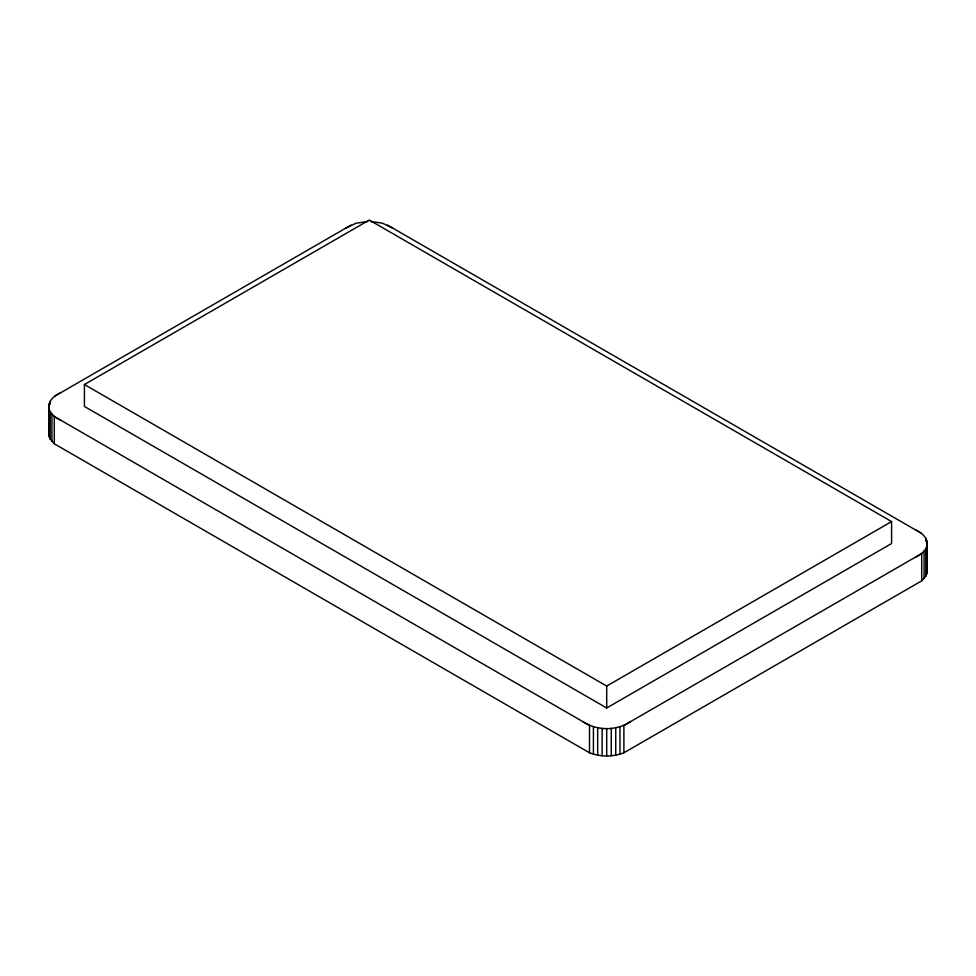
<?xml version="1.0" encoding="UTF-8"?>
<svg xmlns="http://www.w3.org/2000/svg" width="976" height="976" viewBox="0 0 976 976"><rect width="100%" height="100%" fill="white"/><g stroke="black" fill="none" stroke-linecap="round" stroke-linejoin="round"><path stroke-width="1.46" d="M915.329 529.809C920.966 532.274 926.968 536.812 927.2 543.51L926.846 573.559L925.797 576.133L921.71 580.854L623.896 752.789C612.965 757.01 600.435 757.01 589.504 752.789L54.29 443.787L50.203 439.066L49.154 436.492L48.8 406.443C49.032 399.757 55.034 395.207 60.671 392.742M48.8 433.856L49.154 431.221M927.2 543.51C926.968 550.208 920.966 554.746 915.329 557.223M345.553 228.262L356.02 223.223L367.769 221.479M630.447 721.691C616.625 730.939 596.787 730.939 582.965 721.691M55.12 395.951L351.116 225.053M84.412 384.52L369.294 220.039L891.588 521.587L891.588 543.51L606.706 707.99L84.412 406.443L84.412 384.52L606.706 686.055L891.588 521.587M624.884 724.9L920.88 554.014M370.819 221.479L382.568 223.223L393.035 228.262M60.671 420.156C55.034 417.691 49.032 413.141 48.8 406.443M387.484 225.053L920.88 533.006M55.12 416.947L588.516 724.9M926.846 568.288L927.2 570.923M926.846 540.875L926.846 573.559M925.797 538.301L925.797 541.351M925.797 548.719L925.797 576.133M924.065 551.172L924.065 578.585M921.71 553.441L921.71 580.854M623.896 725.375L623.896 752.789M619.98 726.742L619.98 754.155M615.734 727.742L615.734 755.156M611.269 728.34L611.269 755.753M606.706 686.055L606.706 707.99M606.706 728.547L606.706 755.961M602.131 728.34L602.131 755.753M597.678 727.742L597.678 755.156M593.432 726.742L593.432 754.155M589.504 725.375L589.504 752.789M54.29 416.374L54.29 443.787M51.935 414.105L51.935 441.518M50.203 401.234L50.203 404.284M50.203 411.652L50.203 439.066M49.154 403.808L49.154 436.492"/></g></svg>
